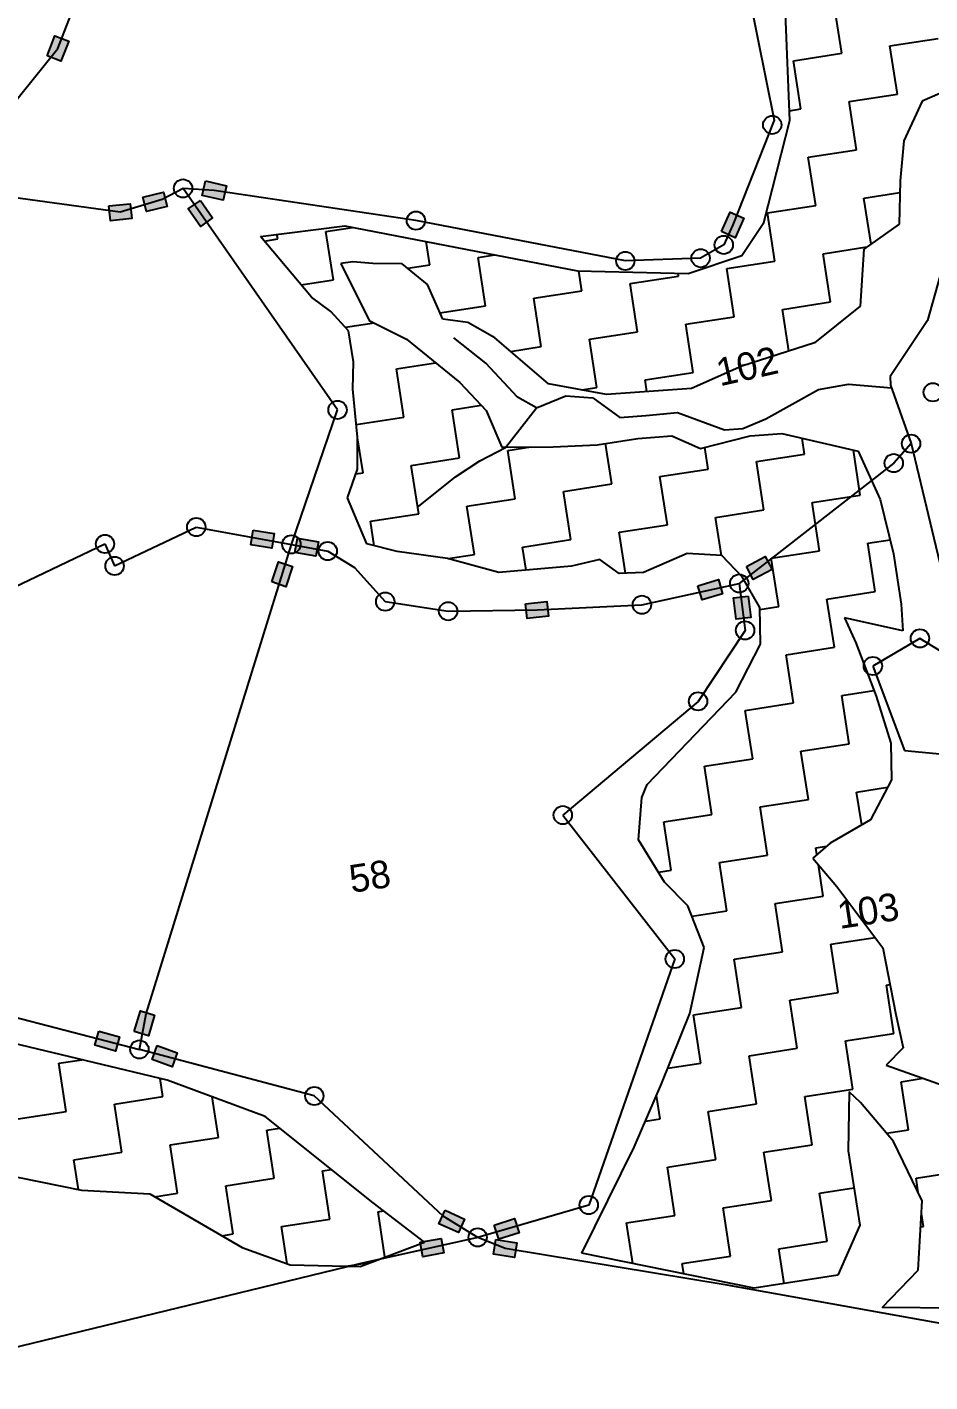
# Model space of a CAD drawing. Header units: metres. Extents: x 301485 to 306458, y 1961153 to 1964216.
# Drawn here: x 303629 to 304215, y 1961542 to 1962420 of the extents above; entities that cross this region are included whole.
import ezdxf

# ---------------------------------------------------------------- set-up
doc = ezdxf.new("R2010")
doc.units = ezdxf.units.M
for name, color, linetype in [('LINE_WATER', 4, 'Continuous'), ('POLY_HATCH', 12, 'Continuous'), ('POLY_PARCEL', 6, 'Continuous'), ('POLY_WATER', 4, 'Continuous'), ('TEXT_PARCEL', 7, 'Continuous'), ('V_BOUND_LINE', 7, 'Continuous')]:
    doc.layers.add(name, color=color, linetype=linetype)
doc.styles.add('TEXT_MAP', font='')
doc.styles.get('TEXT_MAP').set_extended_font_data('Kruti Dev 050')

msp = doc.modelspace()

# ---------------------------------------------------------------- hatches: boundary and pattern name
for points in [[(303656.12, 1962411.2), (303647.18, 1962414.69), (303642.14, 1962401.76), (303651.08, 1962398.28)], [(303756.25, 1962308.11), (303758.4, 1962317.47), (303744.88, 1962320.57), (303742.73, 1962311.22)], [(303719.95, 1962304.04), (303717.68, 1962313.36), (303704.2, 1962310.09), (303706.47, 1962300.76)], [(303741.58, 1962291.14), (303749.45, 1962296.63), (303741.51, 1962308.01), (303733.64, 1962302.51)], [(303696.98, 1962296.19), (303696.02, 1962305.74), (303682.22, 1962304.36), (303683.18, 1962294.81)], [(304093.87, 1962296.47), (304085.12, 1962300.4), (304079.44, 1962287.74), (304088.2, 1962283.81)], [(303787.83, 1962082.63), (303789.34, 1962092.11), (303775.65, 1962094.3), (303774.13, 1962084.83)], [(303816.4, 1962077.33), (303818.06, 1962086.78), (303804.39, 1962089.18), (303802.74, 1962079.72)], [(303801.34, 1962070.81), (303792.25, 1962073.87), (303787.82, 1962060.72), (303796.91, 1962057.66)], [(304112.27, 1962068.81), (304107.8, 1962077.31), (304095.53, 1962070.84), (304100, 1962062.35)], [(304080.13, 1962053.04), (304077.37, 1962062.23), (304064.08, 1962058.23), (304066.84, 1962049.04)], [(304088.96, 1962036.56), (304098.49, 1962037.76), (304096.76, 1962051.52), (304087.23, 1962050.33)], [(303967.2, 1962038.56), (303966.2, 1962048.1), (303952.4, 1962046.65), (303953.41, 1962037.11)], [(303711.85, 1961779.94), (303702.67, 1961782.71), (303698.66, 1961769.43), (303707.85, 1961766.66)], [(303686.37, 1961756.67), (303689.02, 1961765.89), (303675.69, 1961769.72), (303673.04, 1961760.49)], [(303723.22, 1961746.53), (303726.51, 1961755.54), (303713.47, 1961760.29), (303710.19, 1961751.28)], [(303908.85, 1961639.14), (303912.78, 1961647.9), (303900.13, 1961653.58), (303896.2, 1961644.82)], [(303948.18, 1961638.99), (303945.29, 1961648.14), (303932.07, 1961643.96), (303934.96, 1961634.81)], [(303899.46, 1961625.92), (303897.71, 1961635.35), (303884.07, 1961632.82), (303885.82, 1961623.38)], [(303945.19, 1961622.95), (303946.76, 1961632.42), (303933.08, 1961634.69), (303931.51, 1961625.22)]]:
    msp.add_hatch(color=256).paths.add_polyline_path(points)

# ---------------------------------------------------------------- linework, layer by layer
for points in [[(303642.14, 1962401.76), (303647.18, 1962414.69), (303656.12, 1962411.2), (303651.08, 1962398.28)], [(303744.88, 1962320.57), (303758.4, 1962317.47), (303756.25, 1962308.11), (303742.73, 1962311.22)], [(303704.2, 1962310.09), (303717.68, 1962313.36), (303719.95, 1962304.04), (303706.47, 1962300.76)], [(303741.51, 1962308.01), (303749.45, 1962296.63), (303741.58, 1962291.14), (303733.64, 1962302.51)], [(303682.22, 1962304.36), (303696.02, 1962305.74), (303696.98, 1962296.19), (303683.18, 1962294.81)], [(304079.44, 1962287.74), (304085.12, 1962300.4), (304093.87, 1962296.47), (304088.2, 1962283.81)], [(303775.65, 1962094.3), (303789.34, 1962092.11), (303787.83, 1962082.63), (303774.13, 1962084.83)], [(303804.39, 1962089.18), (303818.06, 1962086.78), (303816.4, 1962077.33), (303802.74, 1962079.72)], [(303787.82, 1962060.72), (303792.25, 1962073.87), (303801.34, 1962070.81), (303796.91, 1962057.66)], [(304095.53, 1962070.84), (304107.8, 1962077.31), (304112.27, 1962068.81), (304100, 1962062.35)], [(304064.08, 1962058.23), (304077.37, 1962062.23), (304080.13, 1962053.04), (304066.84, 1962049.04)], [(304096.76, 1962051.52), (304098.49, 1962037.76), (304088.96, 1962036.56), (304087.23, 1962050.33)], [(303952.4, 1962046.65), (303966.2, 1962048.1), (303967.2, 1962038.56), (303953.41, 1962037.11)], [(303698.66, 1961769.43), (303702.67, 1961782.71), (303711.85, 1961779.94), (303707.85, 1961766.66)], [(303675.69, 1961769.72), (303689.02, 1961765.89), (303686.37, 1961756.67), (303673.04, 1961760.49)], [(303713.47, 1961760.29), (303726.51, 1961755.54), (303723.22, 1961746.53), (303710.19, 1961751.28)], [(303900.13, 1961653.58), (303912.78, 1961647.9), (303908.85, 1961639.14), (303896.2, 1961644.82)], [(303932.07, 1961643.96), (303945.29, 1961648.14), (303948.18, 1961638.99), (303934.96, 1961634.81)], [(303884.07, 1961632.82), (303897.71, 1961635.35), (303899.46, 1961625.92), (303885.82, 1961623.38)], [(303933.08, 1961634.69), (303946.76, 1961632.42), (303945.19, 1961622.95), (303931.51, 1961625.22)]]:
    msp.add_lwpolyline(points, close=True)
for centre in [(304112.35, 1962356.94), (303730.27, 1962315.72), (303881.29, 1962294.89), (304080.9, 1962279.17), (304017.06, 1962268.76), (304065.87, 1962270.54), (304216.43, 1962183.63), (303830.44, 1962172.24), (304202.32, 1962150.34), (304191.11, 1962137.72), (303738.87, 1962096.27), (303679.66, 1962085.36), (303800.54, 1962085.05), (303824.09, 1962080.76), (303685.88, 1962071.11), (304090.89, 1962059.75), (303861.36, 1962048.02), (304027.79, 1962045.92), (303902.17, 1962041.78), (304094.71, 1962029.36), (304208.09, 1962024.15), (304177.55, 1962006.25), (304064.19, 1961983.36), (303976.52, 1961909.62), (304049.14, 1961816.4), (303701.97, 1961757.76), (303815.4, 1961727.62), (303993.34, 1961656.93), (303921.31, 1961636.01)]:
    msp.add_circle(centre, 5.94)
at = {"layer": 'LINE_WATER'}
for p, q in [((303926.58, 1962202.55), (303905.93, 1962218.82)), ((303947.22, 1962180.53), (303926.58, 1962202.55)), ((304108.18, 1962166.43), (304142.41, 1962185.4)), ((304142.41, 1962185.4), (304161.78, 1962188.83)), ((304161.78, 1962188.83), (304189.69, 1962186.43)), ((303959.35, 1962173.56), (303947.22, 1962180.53)), ((303959.35, 1962173.56), (303978.49, 1962181.37)), ((303978.49, 1962181.37), (303995.94, 1962180.08)), ((303995.94, 1962180.08), (304013.39, 1962167.3)), ((303939.41, 1962147.95), (303959.35, 1962173.56)), ((304013.39, 1962167.3), (304030.44, 1962168.6)), ((304030.44, 1962168.6), (304050.94, 1962170.43)), ((304050.94, 1962170.43), (304081.42, 1962159.21)), ((304093.22, 1962160.14), (304108.18, 1962166.43)), ((304081.42, 1962159.21), (304093.22, 1962160.14)), ((303922.62, 1962139.17), (303939.41, 1962147.95)), ((303906.97, 1962128.81), (303922.62, 1962139.17)), ((303882.94, 1962109.64), (303906.97, 1962128.81))]:
    msp.add_line(p, q, dxfattribs=at)
at = {"layer": 'POLY_HATCH'}
for p, q in [((304123.68, 1962359.76), (304120.93, 1962429.29)), ((304225.98, 1962379.52), (304209.61, 1962372.23)), ((304209.61, 1962372.23), (304197.66, 1962346.54)), ((304106.83, 1962293.58), (304123.68, 1962359.76)), ((304197.66, 1962346.54), (304195.27, 1962320.74)), ((304195.27, 1962320.74), (304194.61, 1962292.6)), ((303780.49, 1962284.65), (303835.12, 1962291.47)), ((303835.12, 1962291.47), (303985.98, 1962262.25)), ((304092.61, 1962272.31), (304106.83, 1962293.58)), ((304194.61, 1962292.6), (304171.66, 1962276.34)), ((303813.6, 1962245.24), (303780.49, 1962284.65)), ((304057.82, 1962260.59), (304092.61, 1962272.31)), ((304171.66, 1962276.34), (304169.39, 1962239.43)), ((303840.41, 1962268.25), (303832.64, 1962267.06)), ((303832.64, 1962267.06), (303851.05, 1962230.15)), ((303853.32, 1962267.06), (303840.41, 1962268.25)), ((303872.45, 1962266.83), (303853.32, 1962267.06)), ((303888.83, 1962253.45), (303872.45, 1962266.83)), ((303985.98, 1962262.25), (304057.82, 1962260.59)), ((303898.63, 1962231.12), (303888.83, 1962253.45)), ((303826.15, 1962236.04), (303813.6, 1962245.24)), ((303837.63, 1962223.5), (303826.15, 1962236.04)), ((304169.39, 1962239.43), (304139.62, 1962215.77)), ((303851.05, 1962230.15), (303875.2, 1962217.97)), ((303914.89, 1962228.85), (303898.63, 1962231.12)), ((303932.34, 1962218.82), (303914.89, 1962228.85)), ((303840.74, 1962203.31), (303837.63, 1962223.5)), ((303967.13, 1962189.2), (303932.34, 1962218.82)), ((303875.2, 1962217.97), (303909.75, 1962189.9)), ((304139.62, 1962215.77), (304092.64, 1962200.58)), ((303840.26, 1962185.75), (303840.74, 1962203.31)), ((304092.64, 1962200.58), (304059.89, 1962186)), ((303843.49, 1962154.45), (303840.26, 1962185.75)), ((303909.75, 1962189.9), (303926.85, 1962171.87)), ((304004.78, 1962182.28), (303967.13, 1962189.2)), ((304059.89, 1962186), (304004.78, 1962182.28)), ((303926.85, 1962171.87), (303936.89, 1962147.98)), ((304098.03, 1962155.31), (304118.47, 1962156.87)), ((304118.47, 1962156.87), (304167.96, 1962145.41)), ((303843.49, 1962133.79), (303843.49, 1962154.45)), ((303936.89, 1962147.98), (303970.24, 1962148.35)), ((303970.24, 1962148.35), (303998.69, 1962149.55)), ((303998.69, 1962149.55), (304025.11, 1962153.62)), ((304025.11, 1962153.62), (304047.1, 1962155.42)), ((304047.1, 1962155.42), (304065.87, 1962147.18)), ((304065.87, 1962147.18), (304098.03, 1962155.31)), ((304167.96, 1962145.41), (304182.3, 1962114.24)), ((303836.8, 1962115.27), (303843.49, 1962133.79)), ((303849.35, 1962085.41), (303836.8, 1962115.27)), ((304182.3, 1962114.24), (304190.91, 1962079)), ((303869.2, 1962080.51), (303849.35, 1962085.41)), ((303901.71, 1962075.98), (303869.2, 1962080.51)), ((304057.11, 1962079.25), (304028.78, 1962066.94)), ((304079.59, 1962077.94), (304057.11, 1962079.25)), ((304092.86, 1962064.09), (304079.59, 1962077.94)), ((304190.91, 1962079), (304195.94, 1962046.39)), ((303934.95, 1962066.79), (303901.71, 1962075.98)), ((303982.04, 1962070.87), (303934.95, 1962066.79)), ((304000.45, 1962075.29), (303982.04, 1962070.87)), ((304013, 1962066.1), (304000.45, 1962075.29)), ((304028.78, 1962066.94), (304013, 1962066.1)), ((304104.22, 1962044.11), (304092.86, 1962064.09)), ((304104.7, 1962020.34), (304104.22, 1962044.11)), ((304195.94, 1962046.39), (304197.01, 1962029.07)), ((304197.01, 1962029.07), (304159.12, 1962037.54)), ((304159.12, 1962037.54), (304166.41, 1962021.17)), ((304088.8, 1961989.27), (304104.7, 1962020.34)), ((304166.41, 1962021.17), (304179.68, 1961986.65)), ((304031.19, 1961929.53), (304088.8, 1961989.27)), ((304179.68, 1961986.65), (304189.13, 1961956.31)), ((304189.13, 1961956.31), (304189.61, 1961932.54)), ((304027.72, 1961921.04), (304031.19, 1961929.53)), ((304189.61, 1961932.54), (304176.1, 1961906.61)), ((304025.57, 1961893.69), (304027.72, 1961921.04)), ((304176.1, 1961906.61), (304149.8, 1961891.43)), ((304042.55, 1961866.1), (304025.57, 1961893.69)), ((304149.8, 1961891.43), (304138.57, 1961881.76)), ((304138.57, 1961881.76), (304154.11, 1961863.48)), ((304057.61, 1961850.93), (304042.55, 1961866.1)), ((304154.11, 1961863.48), (304184.11, 1961823.59)), ((304068.13, 1961823.93), (304057.61, 1961850.93)), ((304058.81, 1961781.16), (304068.13, 1961823.93)), ((304184.11, 1961823.59), (304192.37, 1961780.35)), ((304040.41, 1961735.41), (304058.81, 1961781.16)), ((304192.37, 1961780.35), (304197.27, 1961758.85)), ((303720, 1961737.77), (303588.53, 1961769.46)), ((304197.27, 1961758.85), (304186.27, 1961747.61)), ((304186.27, 1961747.61), (304230.02, 1961732.09)), ((303783.59, 1961714.28), (303720, 1961737.77)), ((304022.84, 1961694.55), (304040.41, 1961735.41)), ((304162.1, 1961730.3), (304161.62, 1961692.07)), ((304169.51, 1961723.49), (304162.1, 1961730.3)), ((304190.91, 1961698.17), (304169.51, 1961723.49)), ((303853.48, 1961658.46), (303783.59, 1961714.28)), ((303988.89, 1961625.73), (304022.84, 1961694.55)), ((304161.62, 1961692.07), (304169.04, 1961643.93)), ((304209.56, 1961659.71), (304190.91, 1961698.17)), ((303601.05, 1961679.5), (303664.33, 1961666.61)), ((303664.33, 1961666.61), (303708.69, 1961664.12)), ((303708.69, 1961664.12), (303768.67, 1961629.42)), ((303886.73, 1961632.95), (303853.48, 1961658.46)), ((304206.93, 1961614.79), (304209.56, 1961659.71)), ((304169.04, 1961643.93), (304154.93, 1961611.55)), ((303845.18, 1961617.23), (303886.73, 1961632.95)), ((303768.67, 1961629.42), (303799.72, 1961618.22)), ((304100.54, 1961603.18), (303988.89, 1961625.73)), ((303799.72, 1961618.22), (303845.18, 1961617.23)), ((304183.62, 1961590.54), (304206.93, 1961614.79)), ((304154.93, 1961611.55), (304100.54, 1961603.18)), ((304232.99, 1961590.19), (304183.62, 1961590.54))]:
    msp.add_line(p, q, dxfattribs=at)
at = {"layer": 'POLY_HATCH', "linetype": 'Continuous'}
for p, q in [((304157.33, 1962403.35), (304152.51, 1962434.63)), ((304188.6, 1962408.17), (304219.88, 1962412.99)), ((304126.05, 1962398.53), (304157.33, 1962403.35)), ((304193.42, 1962376.89), (304188.6, 1962408.17)), ((304130.87, 1962367.26), (304126.05, 1962398.53)), ((304162.14, 1962372.08), (304193.42, 1962376.89)), ((304166.96, 1962340.8), (304162.14, 1962372.08)), ((304123.43, 1962366.11), (304130.87, 1962367.26)), ((304135.68, 1962335.98), (304166.96, 1962340.8)), ((304140.5, 1962304.7), (304135.68, 1962335.98)), ((304171.78, 1962309.52), (304195.09, 1962313.11)), ((304176.37, 1962279.69), (304171.78, 1962309.52)), ((304109.22, 1962299.89), (304140.5, 1962304.7)), ((304114.04, 1962268.61), (304109.22, 1962299.89)), ((303822.92, 1962287.81), (303840.25, 1962290.48)), ((303783, 1962281.66), (303791.64, 1962282.99)), ((303791.64, 1962282.99), (303791.18, 1962285.99)), ((303827.73, 1962256.53), (303822.92, 1962287.81)), ((303890.29, 1962266.17), (303887.97, 1962281.24)), ((303921.56, 1962270.98), (303932.32, 1962272.64)), ((303926.38, 1962239.71), (303921.56, 1962270.98)), ((304145.32, 1962273.43), (304173.71, 1962277.8)), ((304150.14, 1962242.15), (304145.32, 1962273.43)), ((303875.96, 1962263.96), (303890.29, 1962266.17)), ((303988.93, 1962249.34), (303986.95, 1962262.22)), ((304082.76, 1962263.79), (304114.04, 1962268.61)), ((304087.58, 1962232.52), (304082.76, 1962263.79)), ((303806.82, 1962253.31), (303827.73, 1962256.53)), ((304020.21, 1962254.16), (304051.49, 1962258.98)), ((304025.03, 1962222.88), (304020.21, 1962254.16)), ((304051.49, 1962258.98), (304051.22, 1962260.75)), ((303957.66, 1962244.53), (303988.93, 1962249.34)), ((303896.85, 1962235.16), (303926.38, 1962239.71)), ((303962.47, 1962213.25), (303957.66, 1962244.53)), ((304118.86, 1962237.33), (304150.14, 1962242.15)), ((304123.01, 1962210.4), (304118.86, 1962237.33)), ((303835.6, 1962225.73), (303854.15, 1962228.58)), ((304056.3, 1962227.7), (304087.58, 1962232.52)), ((304061.12, 1962196.42), (304056.3, 1962227.7)), ((303993.75, 1962218.07), (304025.03, 1962222.88)), ((303942.5, 1962210.17), (303962.47, 1962213.25)), ((303998.57, 1962186.79), (303993.75, 1962218.07)), ((303868.64, 1962198.8), (303894, 1962202.7)), ((304092.4, 1962201.24), (304096.74, 1962201.91)), ((304092.51, 1962200.52), (304092.4, 1962201.24)), ((303873.46, 1962167.52), (303868.64, 1962198.8)), ((304029.84, 1962191.61), (304061.12, 1962196.42)), ((303988.61, 1962185.26), (303998.57, 1962186.79)), ((304031.01, 1962184.05), (304029.84, 1962191.61)), ((303904.74, 1962172.34), (303923.64, 1962175.25)), ((303842.63, 1962162.77), (303873.46, 1962167.52)), ((303909.55, 1962141.06), (303904.74, 1962172.34)), ((303847, 1962131.43), (303843.49, 1962154.21)), ((303940.83, 1962145.88), (303955.84, 1962148.19)), ((304008.2, 1962124.24), (304004.17, 1962150.39)), ((304133.31, 1962143.5), (304131.72, 1962153.8)), ((303878.28, 1962136.24), (303909.55, 1962141.06)), ((303945.65, 1962114.6), (303940.83, 1962145.88)), ((304070.76, 1962133.87), (304068.6, 1962147.87)), ((304102.03, 1962138.69), (304133.31, 1962143.5)), ((304169.4, 1962117.04), (304164.93, 1962146.12)), ((303842.38, 1962130.72), (303847, 1962131.43)), ((303883.09, 1962104.97), (303878.28, 1962136.24)), ((304039.48, 1962129.05), (304070.76, 1962133.87)), ((304106.85, 1962107.41), (304102.03, 1962138.69)), ((303976.93, 1962119.42), (304008.2, 1962124.24)), ((304044.3, 1962097.78), (304039.48, 1962129.05)), ((303914.37, 1962109.78), (303945.65, 1962114.6)), ((303981.74, 1962088.14), (303976.93, 1962119.42)), ((304138.13, 1962112.23), (304169.4, 1962117.04)), ((303851.82, 1962100.15), (303883.09, 1962104.97)), ((303919.19, 1962078.51), (303914.37, 1962109.78)), ((304075.57, 1962102.59), (304106.85, 1962107.41)), ((304142.94, 1962080.95), (304138.13, 1962112.23)), ((303854.28, 1962084.19), (303851.82, 1962100.15)), ((304013.02, 1962092.96), (304044.3, 1962097.78)), ((304079.37, 1962077.96), (304075.57, 1962102.59)), ((303950.47, 1962083.32), (303981.74, 1962088.14)), ((304017.12, 1962066.32), (304013.02, 1962092.96)), ((304174.22, 1962085.77), (304188.71, 1962088)), ((303902.1, 1962075.88), (303919.19, 1962078.51)), ((303952.77, 1962068.34), (303950.47, 1962083.32)), ((304111.67, 1962076.13), (304142.94, 1962080.95)), ((304179.04, 1962054.49), (304174.22, 1962085.77)), ((304116.48, 1962044.86), (304111.67, 1962076.13)), ((304147.76, 1962049.67), (304179.04, 1962054.49)), ((304104.24, 1962042.97), (304116.48, 1962044.86)), ((304152.58, 1962018.4), (304147.76, 1962049.67)), ((304121.3, 1962013.58), (304152.58, 1962018.4)), ((304126.12, 1961982.3), (304121.3, 1962013.58)), ((304157.39, 1961987.12), (304178.27, 1961990.33)), ((304094.84, 1961977.49), (304126.12, 1961982.3)), ((304162.21, 1961955.84), (304157.39, 1961987.12)), ((304099.66, 1961946.21), (304094.84, 1961977.49)), ((304130.93, 1961951.03), (304162.21, 1961955.84)), ((304068.38, 1961941.39), (304099.66, 1961946.21)), ((304135.75, 1961919.75), (304130.93, 1961951.03)), ((304073.2, 1961910.11), (304068.38, 1961941.39)), ((304104.48, 1961914.93), (304135.75, 1961919.75)), ((304167.03, 1961924.57), (304187.06, 1961927.65)), ((304170.31, 1961903.27), (304167.03, 1961924.57)), ((304109.29, 1961883.65), (304104.48, 1961914.93)), ((304041.92, 1961905.3), (304073.2, 1961910.11)), ((304046.74, 1961874.02), (304041.92, 1961905.3)), ((304140.57, 1961888.47), (304147.63, 1961889.56)), ((304141.25, 1961884.06), (304140.57, 1961888.47)), ((304078.02, 1961878.84), (304109.29, 1961883.65)), ((304082.83, 1961847.56), (304078.02, 1961878.84)), ((304145.39, 1961857.19), (304142.27, 1961877.4)), ((304038.46, 1961872.75), (304046.74, 1961874.02)), ((304114.11, 1961852.38), (304145.39, 1961857.19)), ((304118.93, 1961821.1), (304114.11, 1961852.38)), ((304060.28, 1961844.09), (304082.83, 1961847.56)), ((304150.2, 1961825.92), (304179.02, 1961830.36)), ((304155.02, 1961794.64), (304150.2, 1961825.92)), ((304087.65, 1961816.28), (304118.93, 1961821.1)), ((304092.47, 1961785.01), (304087.65, 1961816.28)), ((304186.3, 1961799.46), (304188.65, 1961799.82)), ((304191.11, 1961768.18), (304186.3, 1961799.46)), ((304123.74, 1961789.82), (304155.02, 1961794.64)), ((304128.56, 1961758.55), (304123.74, 1961789.82)), ((304061.19, 1961780.19), (304092.47, 1961785.01)), ((304066.01, 1961748.91), (304061.19, 1961780.19)), ((304159.84, 1961763.36), (304191.11, 1961768.18)), ((304164.65, 1961732.09), (304159.84, 1961763.36)), ((304097.28, 1961753.73), (304128.56, 1961758.55)), ((304102.1, 1961722.45), (304097.28, 1961753.73)), ((303649.77, 1961748.85), (303664.6, 1961751.13)), ((303654.59, 1961717.57), (303649.77, 1961748.85)), ((304044.51, 1961745.6), (304066.01, 1961748.91)), ((303717.14, 1961727.2), (303715.34, 1961738.9)), ((304195.93, 1961736.9), (304210.25, 1961739.11)), ((304200.75, 1961705.63), (304195.93, 1961736.9)), ((303685.87, 1961722.39), (303717.14, 1961727.2)), ((303753.24, 1961700.74), (303749.2, 1961726.99)), ((304039.55, 1961712.82), (304037.21, 1961727.98)), ((304133.38, 1961727.27), (304164.65, 1961732.09)), ((304138.19, 1961695.99), (304133.38, 1961727.27)), ((303690.69, 1961691.11), (303685.87, 1961722.39)), ((304070.82, 1961717.64), (304102.1, 1961722.45)), ((303623.31, 1961712.75), (303654.59, 1961717.57)), ((304030.07, 1961711.36), (304039.55, 1961712.82)), ((304075.64, 1961686.36), (304070.82, 1961717.64)), ((303721.96, 1961695.93), (303753.24, 1961700.74)), ((303784.52, 1961705.56), (303792.89, 1961706.85)), ((303789.33, 1961674.28), (303784.52, 1961705.56)), ((304186.47, 1961703.43), (304200.75, 1961705.63)), ((303726.78, 1961664.65), (303721.96, 1961695.93)), ((304106.92, 1961691.18), (304138.19, 1961695.99)), ((303659.41, 1961686.29), (303690.69, 1961691.11)), ((303662.38, 1961667.01), (303659.41, 1961686.29)), ((304044.36, 1961681.54), (304075.64, 1961686.36)), ((304111.73, 1961659.9), (304106.92, 1961691.18)), ((303758.06, 1961669.47), (303789.33, 1961674.28)), ((303820.61, 1961679.1), (303826.5, 1961680.01)), ((303825.43, 1961647.82), (303820.61, 1961679.1)), ((304049.18, 1961650.27), (304044.36, 1961681.54)), ((304205.57, 1961674.35), (304236.84, 1961679.17)), ((304207.01, 1961664.97), (304205.57, 1961674.35)), ((303762.87, 1961638.19), (303758.06, 1961669.47)), ((304143.01, 1961664.72), (304165.31, 1961668.15)), ((303711.78, 1961662.34), (303726.78, 1961664.65)), ((304080.46, 1961655.08), (304111.73, 1961659.9)), ((304147.83, 1961633.44), (304143.01, 1961664.72)), ((303794.15, 1961643.01), (303825.43, 1961647.82)), ((303856.7, 1961652.64), (303860.34, 1961653.2)), ((303861.22, 1961623.3), (303856.7, 1961652.64)), ((304017.9, 1961645.45), (304049.18, 1961650.27)), ((304085.27, 1961623.81), (304080.46, 1961655.08)), ((304210.38, 1961643.07), (304209.08, 1961651.53)), ((303797.86, 1961618.88), (303794.15, 1961643.01)), ((304021.97, 1961619.05), (304017.9, 1961645.45)), ((304208.57, 1961642.8), (304210.38, 1961643.07)), ((303755.48, 1961637.05), (303762.87, 1961638.19)), ((304116.55, 1961628.62), (304147.83, 1961633.44)), ((304054, 1961618.99), (304085.27, 1961623.81)), ((304120.01, 1961606.18), (304116.55, 1961628.62)), ((303835.97, 1961617.43), (303852.39, 1961619.96)), ((304055.02, 1961612.37), (304054, 1961618.99))]:
    msp.add_line(p, q, dxfattribs=at)
at = {"layer": 'POLY_PARCEL'}
for p, q in [((303649.13, 1962406.48), (303700.97, 1962539.53)), ((304095.14, 1962450.85), (304113.53, 1962359.92)), ((303592.47, 1962336.37), (303649.13, 1962406.48)), ((304113.53, 1962359.92), (304086.66, 1962292.1)), ((303730.27, 1962315.72), (303716.75, 1962308.47)), ((303750.56, 1962314.34), (303730.27, 1962315.72)), ((303830.44, 1962172.24), (303730.27, 1962315.72)), ((303689.6, 1962300.28), (303595.45, 1962313.31)), ((303716.75, 1962308.47), (303689.6, 1962300.28)), ((303881.29, 1962294.89), (303750.56, 1962314.34)), ((304017.06, 1962268.76), (303881.29, 1962294.89)), ((304086.66, 1962292.1), (304080.9, 1962279.17)), ((304080.9, 1962279.17), (304065.87, 1962270.54)), ((304065.87, 1962270.54), (304017.06, 1962268.76)), ((303800.54, 1962085.05), (303830.44, 1962172.24)), ((304202.32, 1962150.34), (304191.11, 1962137.72)), ((304191.11, 1962137.72), (304116.79, 1962079.81)), ((303685.88, 1962071.11), (303738.87, 1962096.27)), ((303738.87, 1962096.27), (303800.54, 1962085.05)), ((303615.84, 1962054.95), (303679.66, 1962085.36)), ((303679.66, 1962085.36), (303685.88, 1962071.11)), ((303706.45, 1961780.83), (303800.54, 1962085.05)), ((303800.54, 1962085.05), (303824.09, 1962080.76)), ((303824.09, 1962080.76), (303841.41, 1962070.01)), ((304116.79, 1962079.81), (304090.89, 1962059.75)), ((303841.41, 1962070.01), (303861.36, 1962048.02)), ((304027.79, 1962045.92), (304090.89, 1962059.75)), ((304090.89, 1962059.75), (304094.71, 1962029.36)), ((303861.36, 1962048.02), (303902.17, 1962041.78)), ((303959.8, 1962042.6), (304027.79, 1962045.92)), ((303902.17, 1962041.78), (303959.8, 1962042.6)), ((304094.71, 1962029.36), (304064.19, 1961983.36)), ((304208.09, 1962024.15), (304177.55, 1962006.25)), ((304234.69, 1962007.84), (304208.09, 1962024.15)), ((304177.55, 1962006.25), (304198.05, 1961951.47)), ((304064.19, 1961983.36), (303976.52, 1961909.62)), ((304198.05, 1961951.47), (304223.11, 1961949.02)), ((303976.52, 1961909.62), (304049.14, 1961816.4)), ((304049.14, 1961816.4), (303993.34, 1961656.93)), ((303609.61, 1961781.7), (303701.97, 1961757.76)), ((303701.97, 1961757.76), (303706.45, 1961780.83)), ((303815.4, 1961727.62), (303701.97, 1961757.76)), ((303898.85, 1961649.83), (303815.4, 1961727.62)), ((303993.34, 1961656.93), (303921.31, 1961636.01)), ((303921.31, 1961636.01), (303898.85, 1961649.83))]:
    msp.add_line(p, q, dxfattribs=at)
at = {"layer": 'POLY_WATER'}
for p, q in [((304225.96, 1962276.38), (304212.98, 1962230.08)), ((304212.98, 1962230.08), (304188.79, 1962193.96)), ((304188.79, 1962193.96), (304189.05, 1962188.25)), ((304189.05, 1962188.25), (304202.32, 1962150.34)), ((304202.32, 1962150.34), (304226.92, 1962047.66))]:
    msp.add_line(p, q, dxfattribs=at)
at = {"layer": 'V_BOUND_LINE'}
for p, q in [((303921.31, 1961636.01), (303844.75, 1961618.8)), ((303939.14, 1961628.82), (303921.31, 1961636.01)), ((304083.16, 1961604.95), (303939.14, 1961628.82)), ((303844.75, 1961618.8), (303530.04, 1961542.34)), ((304288.5, 1961568.26), (304083.16, 1961604.95))]:
    msp.add_line(p, q, dxfattribs=at)

# ---------------------------------------------------------------- texts
at = {"layer": 'TEXT_PARCEL', "style": 'TEXT_MAP'}
for s, rotation, p in [('102', 12.65337, (304078.4, 1962187.46)), ('58', 8.75553, (303839.54, 1961859.19)), ('103', 8.75553, (304156.05, 1961835.84))]:
    msp.add_text(s, height=17.941, rotation=rotation, dxfattribs=at).set_placement(p)

doc.saveas('drawing.dxf')
